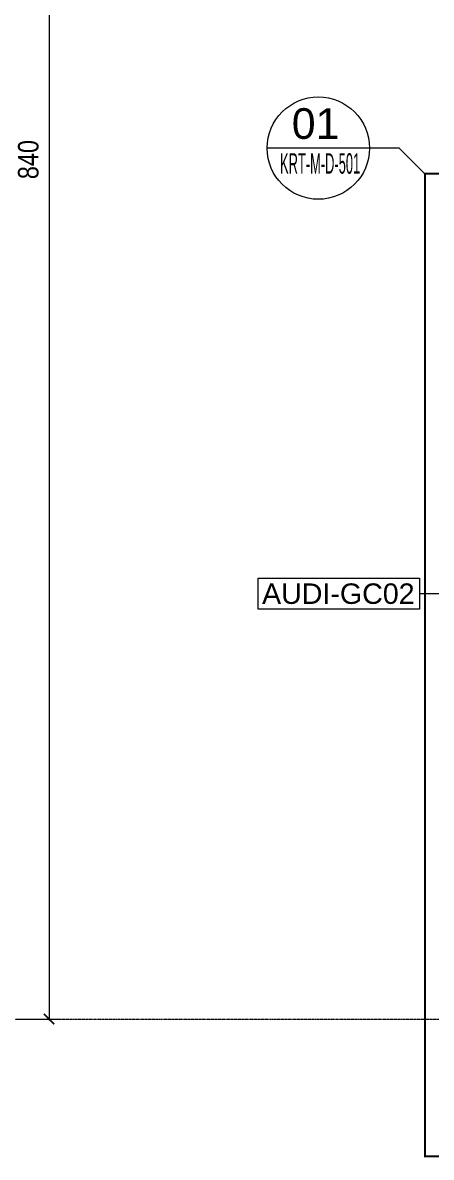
# Model space of a CAD drawing. Extents: x -1439 to 23780, y -1362 to 4476.
# Drawn here: x 920 to 1119, y 277 to 832 of the extents above; entities that cross this region are included whole.
import ezdxf
from ezdxf.enums import TextEntityAlignment as Align

# ---------------------------------------------------------------- set-up
doc = ezdxf.new("R2010")
doc.units = 0
doc.header["$MEASUREMENT"] = 0
doc.linetypes.add('Audi$0$DASHDOT2', pattern=[0.5, 0.25, -0.125, 0, -0.125])
doc.linetypes.add('Audi$0$HIDDEN2', pattern=[4.7625, 3.175, -1.5875])
doc.layers.get('0').update_dxf_attribs({"color": 9, "lineweight": 9})
doc.layers.get('Defpoints').update_dxf_attribs({"color": 9, "lineweight": 9})
for name, color, linetype, lineweight in [('Audi$0$10', 8, 'Continuous', 9), ('Audi$0$21', 8, 'Continuous', 9), ('Audi$0$22', 8, 'Continuous', 9), ('Audi$0$24', 8, 'Audi$0$DASHDOT2', 9), ('Audi$0$25', 8, 'Continuous', 9)]:
    doc.layers.add(name, color=color, linetype=linetype, lineweight=lineweight)
doc.styles.add('Audi$0$Arial', font='arial.ttf', dxfattribs={"height": 2.5})
doc.styles.add('Audi$0$MuuM_TEXT-STANDART', font='ARIALN.TTF')
doc.dimstyles.new('Audi$0$MuuM_DIM50', dxfattribs={"dimscale": 5, "dimtxt": 2, "dimasz": 1, "dimexe": 1, "dimexo": 1, "dimgap": 1, "dimtad": 1, "dimdec": 1, "dimrnd": 0.5, "dimdsep": 46, "dimtxsty": 'Audi$0$MuuM_TEXT-STANDART', "dimblk": 'Audi$0$_ArchTick', "dimcen": 0, "dimdle": 0.15, "dimclrd": 256, "dimclre": 256, "dimclrt": 256, "dimadec": 0, "dimazin": 0, "dimtfac": 5, "dimtdec": 1, "dimtix": 1, "dimtmove": 2, "dimatfit": 3, "dimldrblk": 'Audi$0$_Dot', "dimfxl": 3, "dimfxlon": 1, "dimtolj": 1, "dimlwd": -1, "dimlwe": -1, "dimarcsym": 0})

# ---------------------------------------------------------------- blocks, each defined once
blk = doc.blocks.new('Audi$0$0_wallno')
blk.add_lwpolyline([(-7.84, 1.5), (7.94, 1.5), (7.94, -1.5), (-7.84, -1.5)], close=True)
blk.add_lwpolyline([(7.94, 0), (16.13, 0)])
at = {"style": 'Audi$0$Arial'}
blk.add_attdef('GENISLIK', text='', height=2, dxfattribs=at).set_placement((8.44, 0), align=Align.BOTTOM_LEFT)
blk.add_attdef('DUVARNO', text='', height=2, dxfattribs=at).set_placement((0, 0), align=Align.MIDDLE_CENTER)
blk.add_attdef('YUKSEKLIK', text='', height=2, dxfattribs=at).set_placement((8.44, -0.5), align=Align.TOP_LEFT)
blk = doc.blocks.new('Audi$0$0_detailbox1')
blk.add_lwpolyline([(10.41, -2.5), (7.91, 0), (-5, 0)])
blk.add_circle((0, 0), 5)
at = {"style": 'Audi$0$Arial'}
blk.add_attdef('DETAYADI', text='', height=3, dxfattribs=at).set_placement((0, 0), align=Align.BOTTOM_CENTER)
blk.add_attdef('PAFTAADI', text='', height=2, dxfattribs=at).set_placement((0, -0.5), align=Align.TOP_CENTER)
blk = doc.blocks.new('Audi$0$_ArchTick')
at = {"color": 0, "linetype": 'ByBlock', "const_width": 0.15}
blk.add_lwpolyline([(-0.5, -0.5), (0.5, 0.5)], dxfattribs=at)
blk = doc.blocks.new('*D495')
at = {"layer": 'Audi$0$25', "transparency": 16777216}
for p, q in [((-3805, -1600), (-3785, -1600)), ((-3790, -1599.25), (-3790, -2440.75)), ((-3805, -2440), (-3785, -2440))]:
    blk.add_line(p, q, dxfattribs=at)
at = {"layer": 'Defpoints', "color": 0, "transparency": 16777216}
for p in [(-3840, -1600), (-3840, -2440), (-3790, -2440)]:
    blk.add_point(p, dxfattribs=at)
at = {"layer": 'Audi$0$25', "transparency": 16777216, "xscale": 5, "yscale": 5, "zscale": 5}
for p, rotation in [((-3790, -1600), 90), ((-3790, -2440), 270)]:
    blk.add_blockref('Audi$0$_ArchTick', p, dxfattribs=dict(at, rotation=rotation))
at = {"layer": 'Audi$0$25', "transparency": 16777216, "insert": (-3800.11, -2020), "char_height": 10, "attachment_point": 5, "rotation": 90, "style": 'Audi$0$MuuM_TEXT-STANDART'}
blk.add_mtext('\\A1;840', dxfattribs=at)
blk = doc.blocks.new('Audi$0$_Dot')
at = {"color": 0, "linetype": 'ByBlock', "lineweight": -2}
blk.add_line((-0.5, 0), (-1, 0), dxfattribs=at)
at = {"color": 0, "linetype": 'ByBlock', "const_width": 0.5}
blk.add_lwpolyline([(-0.25, 0, 1), (0.25, 0, 1)], format="xyb", close=True, dxfattribs=at)
blk = doc.blocks.new('Audi$0$P-AKS_AUDI')
at = {"layer": 'Audi$0$24'}
blk.add_lwpolyline([(-3840, -2440), (360, -2440)], dxfattribs=at)
at = {"layer": 'Audi$0$25'}
dim = blk.add_linear_dim(base=(-3790, -2440), p1=(-3840, -1600), p2=(-3840, -2440), angle=90, dimstyle='Audi$0$MuuM_DIM50', dxfattribs=at)
dim.commit()
dim.dimension.update_dxf_attribs({"geometry": '*D495', "text_midpoint": (-3800.11, -2020)})
blk = doc.blocks.new('Audi$0$p-zemin kat')
at = {"layer": 'Audi$0$24'}
blk.add_blockref('Audi$0$P-AKS_AUDI', (4722.5, 2785), dxfattribs=at)

msp = doc.modelspace()

# ---------------------------------------------------------------- linework, layer by layer
at = {"layer": 'Audi$0$21', "linetype": 'Audi$0$HIDDEN2', "ltscale": 0.1, "const_width": 1}
msp.add_lwpolyline([(1116.06, 758.11), (1422.31, 758.11), (1422.31, 277.94), (1116.06, 277.94)], close=True, dxfattribs=at)

# ---------------------------------------------------------------- block references
at = {"layer": 'Audi$0$10'}
msp.add_blockref('Audi$0$p-zemin kat', (0, 0), dxfattribs=at)
at = {"layer": 'Audi$0$21'}
ref = msp.add_blockref('Audi$0$0_detailbox1', (1064.01, 770.61), dxfattribs=dict(at, xscale=5, yscale=5, zscale=5))
ref.add_attrib('DETAYADI', '01', dxfattribs={"layer": '0', "height": 15, "style": 'Audi$0$Arial'}).set_placement((1062.68, 770.61), align=Align.BOTTOM_CENTER)
ref.add_attrib('PAFTAADI', 'KRT-M-D-501', dxfattribs={"layer": '0', "height": 10, "style": 'Audi$0$Arial', "width": 0.45}).set_placement((1064.88, 768.11), align=Align.TOP_CENTER)
at = {"layer": 'Audi$0$22'}
ref = msp.add_blockref('Audi$0$0_wallno', (1073.78, 552.88), dxfattribs=dict(at, xscale=5, yscale=5, zscale=5))
ref.add_attrib('DUVARNO', 'AUDI-GC02', dxfattribs={"layer": '0', "height": 10, "style": 'Audi$0$Arial'}).set_placement((1073.78, 552.88), align=Align.MIDDLE_CENTER)

doc.saveas('drawing.dxf')
